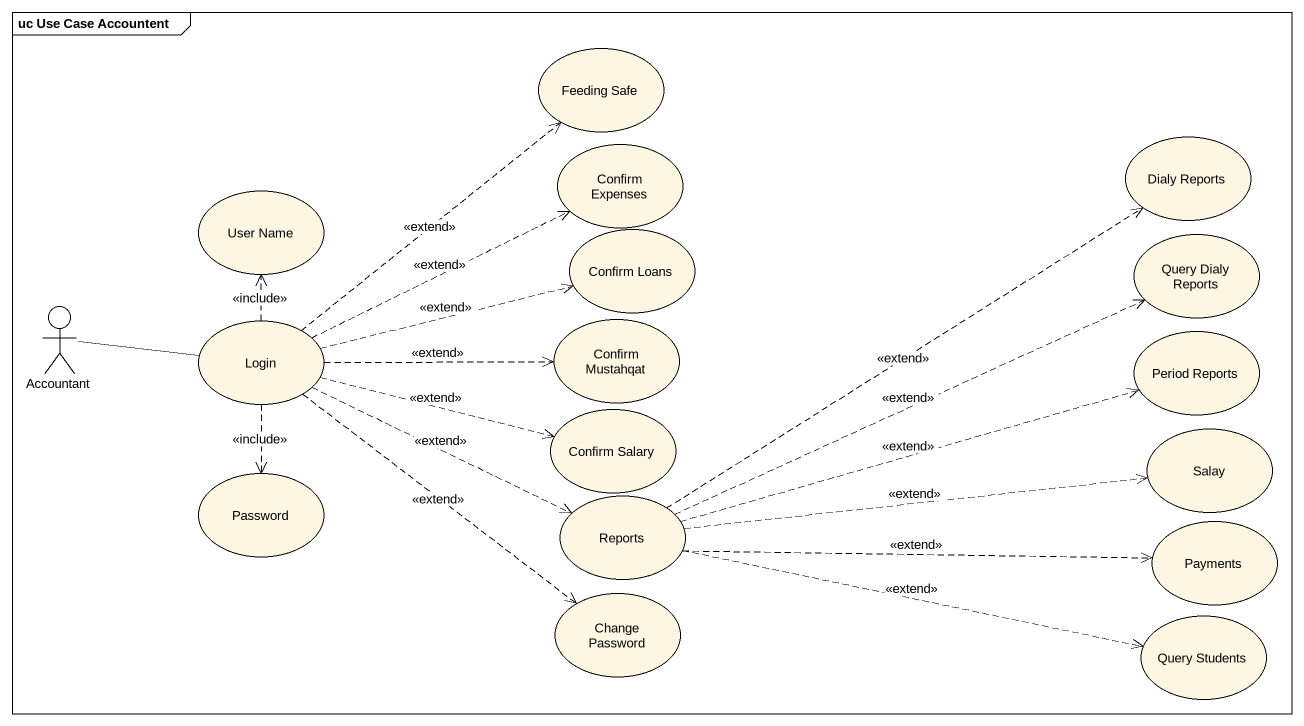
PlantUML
@startuml
mainframe uc Use Case Accountent
usecase "Feeding Safe" as Feeding_Safe
usecase "Confirm Expenses" as Confirm_Expenses
usecase "Dialy Reports" as Dialy_Reports
usecase "User Name" as User_Name
usecase "Confirm Loans" as Confirm_Loans
usecase "Query Dialy Reports" as Query_Dialy_Reports
actor Accountant
usecase Login
usecase "Confirm Mustahqat" as Confirm_Mustahqat
usecase "Period Reports" as Period_Reports
usecase "Confirm Salary" as Confirm_Salary
usecase Password
usecase Salay
usecase Reports
usecase Payments
usecase "Change Password" as Change_Password
usecase "Query Students" as Query_Students
Accountant -right- Login
Login .up.> Feeding_Safe : <<extend>>
Login .right.> Confirm_Expenses : <<extend>>
Login .up.> User_Name : <<include>>
Login .right.> Confirm_Loans : <<extend>>
Login .right.> Confirm_Mustahqat : <<extend>>
Login .right.> Confirm_Salary : <<extend>>
Login ..> Password : <<include>>
Login .right.> Reports : <<extend>>
Login ..> Change_Password : <<extend>>
Reports .up.> Dialy_Reports : <<extend>>
Reports .right.> Query_Dialy_Reports : <<extend>>
Reports .right.> Period_Reports : <<extend>>
Reports .right.> Salay : <<extend>>
Reports .right.> Payments : <<extend>>
Reports .right.> Query_Students : <<extend>>
@enduml
